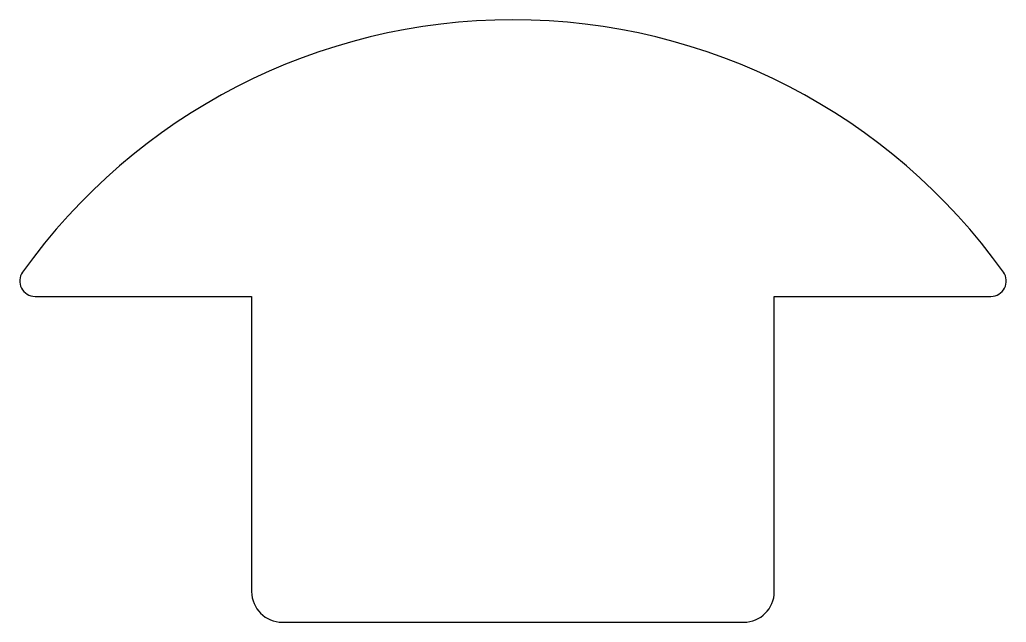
# Model space of a CAD drawing. Extents: x 900.8 to 916.9, y 605.1 to 614.9.
import ezdxf

# ---------------------------------------------------------------- set-up
doc = ezdxf.new("R2010")
doc.units = 0
doc.layers.get('0').update_dxf_attribs({"linetype": 'CONTINUOUS'})

msp = doc.modelspace()

# ---------------------------------------------------------------- linework, layer by layer
for p, q in [((901.086, 610.439), (904.608, 610.439)), ((904.608, 610.439), (904.608, 605.639)), ((913.108, 605.639), (913.108, 610.439)), ((913.108, 610.439), (916.63, 610.439)), ((905.108, 605.139), (912.608, 605.139))]:
    msp.add_line(p, q)
for centre, radius, start, end in [((908.858, 605.139), 9.8, 35.5316, 144.4684), ((901.086, 610.689), 0.25, 144.4684, 270), ((916.63, 610.689), 0.25, 270, 35.5316), ((905.108, 605.639), 0.5, 180, 270), ((912.608, 605.639), 0.5, 270, 0)]:
    msp.add_arc(centre, radius, start, end)

doc.saveas('drawing.dxf')
